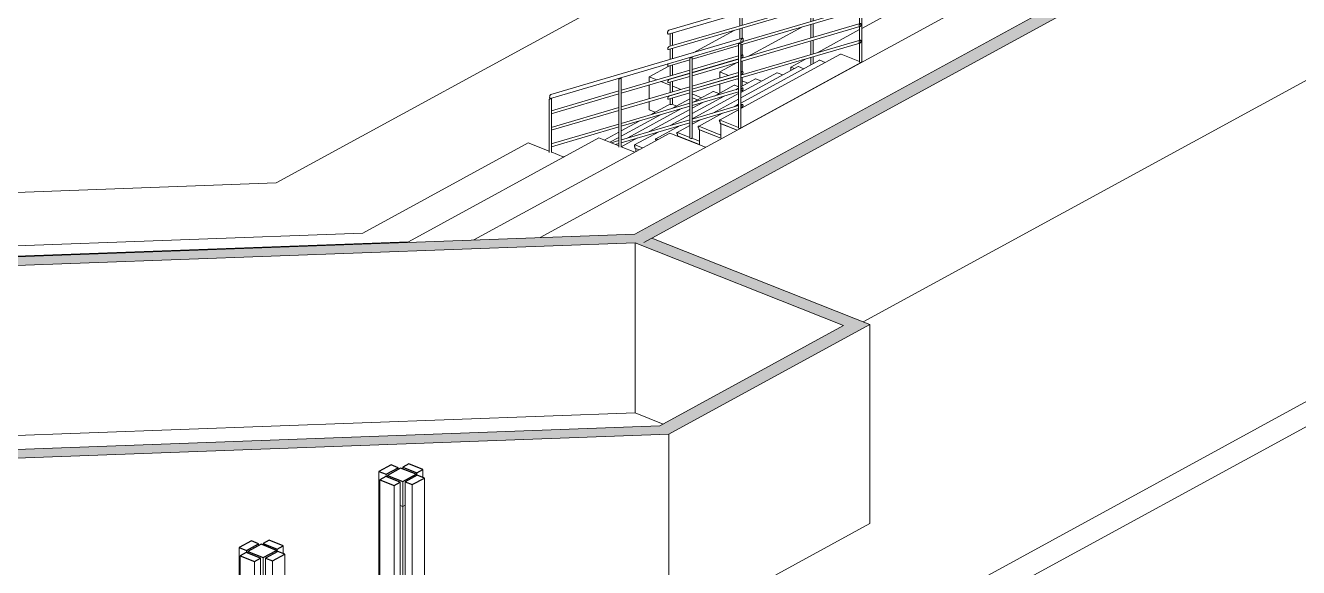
# Model space of a CAD drawing. Header units: millimetres. Extents: x -44545 to 51785, y -22696 to 32686.
# Drawn here: x 15910 to 29578, y -3683 to 2131 of the extents above; entities that cross this region are included whole.
import ezdxf

# ---------------------------------------------------------------- set-up
doc = ezdxf.new("R2010")
doc.units = ezdxf.units.MM
for name, color, linetype, lineweight in [('A-FLOR', 192, 'Continuous', 9), ('A-FLOR-HRAL', 11, 'Continuous', 9), ('A-GENM', 13, 'Continuous', 9), ('A-WALL', 113, 'Continuous', 9), ('A-WALL-PATT', 111, 'Continuous', 25), ('S-FNDN', 32, 'Continuous', 9), ('S-STRS', 31, 'Continuous', 9)]:
    doc.layers.add(name, color=color, linetype=linetype, lineweight=lineweight)

# ---------------------------------------------------------------- blocks, each defined once
blk = doc.blocks.new('楼梯 - 楼梯-139472-3D Section 3')
at = {"layer": 'S-STRS'}
for p, q in [((24661, 1824), (23590, 1241)), ((24864, 1745), (24666, 1824)), ((23588, 1029), (24886, 1736)), ((24205, 1690), (23590, 1356)), ((24433, 1757), (23591, 1299)), ((24268, 1667), (24209, 1690)), ((24496, 1734), (24437, 1757)), ((23976, 1623), (23590, 1413)), ((23748, 1557), (23590, 1471)), ((23812, 1533), (23753, 1557)), ((24040, 1600), (23981, 1624)), ((23566, 1400), (23068, 1128)), ((23412, 1373), (23068, 1186)), ((23292, 1423), (23079, 1307)), ((23355, 1400), (23297, 1423)), ((23520, 1490), (23307, 1374)), ((23566, 1474), (23525, 1490)), ((23566, 1457), (23535, 1441)), ((22955, 1240), (22377, 924)), ((22836, 1290), (22622, 1173)), ((23043, 1345), (22850, 1240)), ((22899, 1266), (22852, 1285)), ((23183, 1306), (23068, 1243)), ((23127, 1333), (23069, 1356)), ((23566, 1342), (23289, 1191)), ((23566, 1285), (23517, 1258)), ((22727, 1173), (22307, 944)), ((22499, 1106), (22307, 1002)), ((23043, 1230), (22605, 992)), ((23043, 1172), (22833, 1058)), ((23166, 1124), (23067, 1071)), ((23394, 1191), (23134, 1049)), ((23566, 1227), (23362, 1116)), ((23367, 1116), (23566, 1037)), ((23367, 1099), (23367, 1081)), ((22282, 988), (22124, 902)), ((22710, 991), (22450, 849)), ((22938, 1058), (22678, 916)), ((23043, 1057), (22906, 983)), ((22911, 983), (23043, 930)), ((22911, 965), (22911, 947)), ((23139, 1050), (23375, 956)), ((23139, 1032), (23139, 1014)), ((23375, 921), (23139, 1014)), ((23146, 1011), (23146, 854)), ((23375, 921), (23146, 1011)), ((23550, 1008), (23367, 1081)), ((23375, 1078), (23375, 921)), ((23550, 1008), (23375, 1078)), ((22282, 931), (22185, 878)), ((22253, 857), (22246, 853)), ((22481, 924), (22307, 829)), ((22454, 849), (22535, 817)), ((22454, 832), (22454, 814)), ((22683, 916), (22702, 908)), ((23146, 854), (22911, 947)), ((22918, 944), (22918, 940)), ((23146, 854), (22918, 944)), ((23065, 922), (23146, 889)), ((23146, 854), (23146, 889)), ((23375, 921), (23375, 956)), ((22497, 797), (22454, 814)), ((22462, 811), (22462, 778)), ((22497, 797), (22462, 811))]:
    blk.add_line(p, q, dxfattribs=at)
for points in [[(24660, 1823, 0), (24662, 1824, 0), (24664, 1824, 0), (24666, 1824, 0)], [(24204, 1690, 0), (24206, 1691, 0), (24207, 1691, 0), (24209, 1690, 0)], [(24432, 1757, 0), (24434, 1757, 0), (24435, 1758, 0), (24437, 1757, 0)], [(23748, 1556, 0), (23749, 1557, 0), (23751, 1557, 0), (23753, 1557, 0)], [(23976, 1623, 0), (23977, 1624, 0), (23979, 1624, 0), (23981, 1624, 0)], [(23291, 1423, 0), (23293, 1424, 0), (23295, 1424, 0), (23297, 1423, 0)], [(23519, 1490, 0), (23521, 1490, 0), (23523, 1490, 0), (23525, 1490, 0)], [(23367, 1116, 0), (23365, 1117, 0), (23363, 1117, 0), (23362, 1116, 0), (23360, 1115, 0), (23360, 1113, 0), (23359, 1110, 0), (23360, 1108, 0), (23360, 1106, 0), (23362, 1103, 0), (23363, 1101, 0), (23365, 1100, 0), (23367, 1099, 0)], [(22911, 983, 0), (22909, 983, 0), (22907, 983, 0), (22905, 982, 0), (22904, 981, 0), (22903, 979, 0), (22903, 977, 0), (22903, 975, 0), (22904, 972, 0), (22905, 970, 0), (22907, 968, 0), (22909, 966, 0), (22911, 965, 0)], [(23139, 1050, 0), (23137, 1050, 0), (23135, 1050, 0), (23133, 1049, 0), (23132, 1048, 0), (23131, 1046, 0), (23131, 1044, 0), (23131, 1041, 0), (23132, 1039, 0), (23133, 1037, 0), (23135, 1035, 0), (23137, 1033, 0), (23139, 1032, 0)], [(22454, 849, 0), (22452, 850, 0), (22451, 850, 0), (22449, 849, 0), (22448, 847, 0), (22447, 846, 0), (22447, 843, 0), (22447, 841, 0), (22448, 839, 0), (22449, 836, 0), (22451, 834, 0), (22452, 833, 0), (22454, 832, 0)], [(22683, 916, 0), (22681, 916, 0), (22679, 916, 0), (22677, 916, 0), (22676, 914, 0), (22675, 912, 0), (22675, 910, 0), (22675, 908, 0), (22676, 905, 0), (22677, 903, 0), (22679, 901, 0), (22681, 899, 0), (22683, 898, 0)]]:
    blk.add_polyline3d(points, dxfattribs=at)
blk = doc.blocks.new('栏杆扶手 - 25mm-V5-3D Section 3')
at = {"layer": 'A-FLOR-HRAL'}
for p, q in [((24341, 2485), (24341, 2350)), ((24366, 2358), (24366, 2493)), ((24366, 2181), (24366, 2326)), ((24341, 2319), (24341, 2173)), ((24341, 2142), (24341, 1996)), ((24366, 2003), (24366, 2149)), ((24341, 1965), (24341, 1819)), ((24366, 1826), (24366, 1972)), ((24341, 1788), (24341, 1707)), ((24366, 1721), (24366, 1795))]:
    blk.add_line(p, q, dxfattribs=at)
blk = doc.blocks.new('栏杆扶手 - 25mm-V6-3D Section 3')
at = {"layer": 'A-FLOR-HRAL'}
for p, q in [((23581, 2263), (23581, 2127)), ((23606, 2135), (23606, 2270)), ((23581, 2096), (23581, 1985)), ((23606, 1992), (23606, 2103)), ((23606, 1815), (23606, 1926)), ((23606, 1781), (23606, 1785)), ((23606, 1638), (23606, 1749)), ((23606, 1604), (23606, 1608)), ((23606, 1479), (23606, 1572))]:
    blk.add_line(p, q, dxfattribs=at)
blk = doc.blocks.new('栏杆扶手 - 25mm-V7-3D Section 3')
at = {"layer": 'A-FLOR-HRAL'}
for p, q in [((24864, 2638), (24864, 2503)), ((24889, 1740), (24889, 2651)), ((24864, 2472), (24864, 2326)), ((24864, 2295), (24864, 2149)), ((24864, 2118), (24864, 1972)), ((24864, 1941), (24864, 1740))]:
    blk.add_line(p, q, dxfattribs=at)
for points in [[(24885, 2651, 0), (24888, 2652, 0), (24889, 2651, 0), (24888, 2650, 0), (24884, 2648, 0), (24879, 2646, 0), (24874, 2644, 0)], [(24877, 2648, 0), (24880, 2649, 0), (24885, 2651, 0)], [(24864, 1741, 0), (24865, 1738, 0), (24869, 1736, 0)], [(24869, 1736, 0), (24874, 1734, 0), (24881, 1735, 0), (24886, 1736, 0), (24889, 1739, 0), (24889, 1740, 0)]]:
    blk.add_polyline3d(points, dxfattribs=at)
blk = doc.blocks.new('栏杆扶手 - 25mm-V8-3D Section 3')
at = {"layer": 'A-FLOR-HRAL'}
for p, q in [((22855, 1915), (22855, 2050)), ((22830, 2043), (22830, 1907)), ((22830, 1876), (22830, 1765)), ((22855, 1772), (22855, 1884)), ((22830, 1699), (22830, 1588)), ((22855, 1595), (22855, 1707)), ((22830, 1557), (22830, 1553)), ((22830, 1522), (22830, 1411)), ((22855, 1561), (22855, 1564)), ((22855, 1418), (22855, 1530)), ((22830, 1380), (22830, 1376)), ((22855, 1384), (22855, 1387)), ((22830, 1345), (22830, 1289)), ((22830, 1290), (22830, 1287)), ((22831, 1286), (22834, 1284)), ((22855, 1289), (22855, 1353))]:
    blk.add_line(p, q, dxfattribs=at)
blk.add_polyline3d([(22834, 1284, 0), (22840, 1283, 0), (22846, 1283, 0), (22852, 1285, 0)], dxfattribs=at)
blk = doc.blocks.new('栏杆扶手 - 栏杆扶手-139487-3D Section 3')
at = {"layer": 'A-FLOR-HRAL'}
for p, q in [((22814, 2039), (24868, 2639)), ((24872, 2682), (22819, 2081)), ((22815, 1872), (24868, 2473)), ((24871, 2505), (22818, 1904)), ((24871, 2328), (23612, 1959)), ((23591, 1922), (24868, 2296)), ((24871, 2151), (23590, 1776)), ((23590, 1745), (24868, 2119)), ((23068, 1769), (23566, 1915)), ((24871, 1974), (23590, 1599)), ((23590, 1568), (24868, 1942)), ((22815, 1695), (23043, 1762)), ((23566, 1769), (23068, 1623)), ((23068, 1592), (23566, 1738)), ((22815, 1518), (23043, 1585)), ((23043, 1616), (22818, 1550)), ((23566, 1592), (23068, 1446)), ((23068, 1415), (23566, 1561)), ((22815, 1341), (23043, 1408)), ((23043, 1439), (22818, 1373))]:
    blk.add_line(p, q, dxfattribs=at)
for points in [[(24883, 2668, 0), (24882, 2673, 0), (24881, 2677, 0), (24879, 2680, 0), (24876, 2682, 0), (24873, 2683, 0), (24870, 2681, 0), (24867, 2679, 0), (24863, 2675, 0), (24861, 2670, 0), (24859, 2665, 0), (24857, 2659, 0), (24857, 2654, 0)], [(24857, 2654, 0), (24857, 2649, 0), (24859, 2644, 0), (24861, 2641, 0), (24863, 2640, 0), (24867, 2639, 0), (24870, 2640, 0), (24873, 2643, 0), (24876, 2647, 0), (24879, 2651, 0), (24881, 2657, 0), (24882, 2662, 0), (24883, 2668, 0)], [(24880, 2494, 0), (24879, 2498, 0), (24878, 2501, 0), (24877, 2504, 0), (24875, 2505, 0), (24872, 2505, 0), (24870, 2504, 0), (24867, 2503, 0), (24865, 2500, 0), (24863, 2496, 0), (24862, 2492, 0), (24861, 2488, 0), (24860, 2484, 0)], [(24860, 2484, 0), (24861, 2480, 0), (24862, 2477, 0), (24863, 2474, 0), (24865, 2473, 0), (24867, 2473, 0), (24870, 2474, 0), (24872, 2475, 0), (24875, 2478, 0), (24877, 2482, 0), (24878, 2486, 0), (24879, 2490, 0), (24880, 2494, 0)], [(24880, 2317, 0), (24879, 2321, 0), (24878, 2324, 0), (24877, 2327, 0), (24875, 2328, 0), (24872, 2328, 0), (24870, 2327, 0), (24867, 2325, 0), (24865, 2323, 0), (24863, 2319, 0), (24862, 2315, 0), (24861, 2311, 0), (24860, 2307, 0)], [(24860, 2307, 0), (24861, 2303, 0), (24862, 2300, 0), (24863, 2297, 0), (24865, 2296, 0), (24867, 2296, 0), (24870, 2297, 0), (24872, 2298, 0), (24875, 2301, 0), (24877, 2305, 0), (24878, 2309, 0), (24879, 2313, 0), (24880, 2317, 0)], [(22804, 2053, 0), (22804, 2058, 0), (22805, 2064, 0), (22807, 2070, 0), (22810, 2074, 0), (22813, 2078, 0), (22817, 2081, 0), (22820, 2082, 0)], [(22814, 2039, 0), (22813, 2038, 0), (22810, 2039, 0), (22807, 2040, 0), (22805, 2044, 0), (22804, 2048, 0), (22804, 2053, 0)], [(24880, 2140, 0), (24879, 2144, 0), (24878, 2147, 0), (24877, 2150, 0), (24875, 2151, 0), (24872, 2151, 0), (24870, 2150, 0), (24867, 2148, 0), (24865, 2146, 0), (24863, 2142, 0), (24862, 2138, 0), (24861, 2134, 0), (24860, 2130, 0)], [(24860, 2130, 0), (24861, 2126, 0), (24862, 2123, 0), (24863, 2120, 0), (24865, 2119, 0), (24867, 2119, 0), (24870, 2119, 0), (24872, 2121, 0), (24875, 2124, 0), (24877, 2128, 0), (24878, 2132, 0), (24879, 2136, 0), (24880, 2140, 0)], [(24880, 1963, 0), (24879, 1967, 0), (24878, 1970, 0), (24877, 1973, 0), (24875, 1974, 0), (24872, 1974, 0), (24870, 1973, 0), (24867, 1971, 0), (24865, 1969, 0), (24863, 1965, 0), (24862, 1961, 0), (24861, 1957, 0), (24860, 1953, 0)], [(24860, 1953, 0), (24861, 1949, 0), (24862, 1946, 0), (24863, 1943, 0), (24865, 1942, 0), (24867, 1942, 0), (24870, 1942, 0), (24872, 1944, 0), (24875, 1947, 0), (24877, 1951, 0), (24878, 1955, 0), (24879, 1959, 0), (24880, 1963, 0)], [(22807, 1883, 0), (22807, 1887, 0), (22808, 1891, 0), (22810, 1895, 0), (22812, 1899, 0), (22814, 1902, 0), (22817, 1903, 0), (22819, 1904, 0)], [(22815, 1872, 0), (22814, 1872, 0), (22812, 1872, 0), (22810, 1873, 0), (22808, 1876, 0), (22807, 1879, 0), (22807, 1883, 0)], [(22807, 1706, 0), (22807, 1710, 0), (22808, 1714, 0), (22810, 1718, 0)], [(22815, 1695, 0), (22814, 1695, 0), (22812, 1695, 0), (22810, 1696, 0), (22808, 1699, 0), (22807, 1702, 0), (22807, 1706, 0)], [(22807, 1529, 0), (22807, 1533, 0), (22808, 1537, 0), (22810, 1541, 0), (22812, 1545, 0), (22814, 1548, 0), (22817, 1549, 0), (22819, 1550, 0)], [(22815, 1518, 0), (22814, 1518, 0), (22812, 1518, 0), (22810, 1519, 0), (22808, 1522, 0), (22807, 1525, 0), (22807, 1529, 0)], [(22807, 1352, 0), (22807, 1356, 0), (22808, 1360, 0), (22810, 1364, 0), (22812, 1368, 0), (22814, 1370, 0), (22817, 1372, 0), (22819, 1373, 0)], [(22815, 1341, 0), (22814, 1341, 0), (22812, 1341, 0), (22810, 1342, 0), (22808, 1345, 0), (22807, 1348, 0), (22807, 1352, 0)]]:
    blk.add_polyline3d(points, dxfattribs=at)
for name in ['栏杆扶手 - 25mm-V7-3D Section 3', '栏杆扶手 - 25mm-V5-3D Section 3', '栏杆扶手 - 25mm-V6-3D Section 3', '栏杆扶手 - 25mm-V8-3D Section 3']:
    blk.add_blockref(name, (0, 0))
blk = doc.blocks.new('栏杆扶手 - 25mm-V9-3D Section 3')
at = {"layer": 'A-FLOR-HRAL'}
for p, q in [((23043, 925), (23043, 1781)), ((23068, 1791), (23068, 925))]:
    blk.add_line(p, q, dxfattribs=at)
for points in [[(23063, 1790, 0), (23058, 1789, 0), (23053, 1786, 0), (23048, 1784, 0), (23044, 1782, 0), (23043, 1781, 0), (23044, 1781, 0), (23047, 1781, 0)], [(23047, 1781, 0), (23052, 1783, 0), (23058, 1785, 0), (23063, 1788, 0), (23066, 1790, 0), (23068, 1791, 0)], [(23068, 1791, 0), (23067, 1791, 0), (23063, 1790, 0)], [(23047, 921, 0), (23043, 923, 0), (23043, 926, 0)], [(23068, 925, 0), (23067, 924, 0), (23065, 922, 0), (23059, 920, 0), (23053, 920, 0), (23047, 921, 0)]]:
    blk.add_polyline3d(points, dxfattribs=at)
blk = doc.blocks.new('栏杆扶手 - 25mm-V10-3D Section 3')
at = {"layer": 'A-FLOR-HRAL'}
for p, q in [((22282, 826), (22282, 1558)), ((22307, 1568), (22307, 826))]:
    blk.add_line(p, q, dxfattribs=at)
for points in [[(22303, 1568, 0), (22298, 1566, 0), (22292, 1564, 0), (22287, 1562, 0), (22284, 1560, 0), (22282, 1558, 0), (22283, 1558, 0), (22287, 1559, 0)], [(22287, 1559, 0), (22291, 1561, 0), (22297, 1563, 0), (22302, 1565, 0), (22306, 1567, 0), (22307, 1568, 0), (22306, 1568, 0), (22303, 1568, 0)]]:
    blk.add_polyline3d(points, dxfattribs=at)
blk = doc.blocks.new('栏杆扶手 - 25mm-V11-3D Section 3')
at = {"layer": 'A-FLOR-HRAL'}
for p, q in [((23566, 1033), (23566, 1934)), ((23591, 1944), (23591, 1033))]:
    blk.add_line(p, q, dxfattribs=at)
for points in [[(23586, 1943, 0), (23581, 1942, 0), (23576, 1939, 0), (23571, 1937, 0), (23567, 1935, 0), (23566, 1934, 0), (23567, 1934, 0), (23570, 1934, 0)], [(23570, 1934, 0), (23575, 1936, 0), (23580, 1938, 0), (23585, 1941, 0), (23589, 1943, 0), (23591, 1944, 0)], [(23591, 1944, 0), (23589, 1944, 0), (23586, 1943, 0)], [(23570, 1028, 0), (23566, 1031, 0), (23566, 1034, 0)], [(23591, 1033, 0), (23590, 1031, 0), (23588, 1029, 0), (23582, 1027, 0), (23576, 1027, 0), (23570, 1028, 0)]]:
    blk.add_polyline3d(points, dxfattribs=at)
blk = doc.blocks.new('栏杆扶手 - 25mm-V12-3D Section 3')
at = {"layer": 'A-FLOR-HRAL'}
for p, q in [((21531, 770), (21531, 1339)), ((21556, 1349), (21556, 770))]:
    blk.add_line(p, q, dxfattribs=at)
for points in [[(21552, 1348, 0), (21547, 1346, 0), (21541, 1344, 0), (21536, 1342, 0), (21533, 1340, 0), (21531, 1339, 0), (21532, 1338, 0), (21536, 1339, 0)], [(21536, 1339, 0), (21540, 1341, 0), (21546, 1343, 0), (21551, 1345, 0), (21555, 1347, 0), (21556, 1348, 0)], [(21556, 1349, 0), (21555, 1349, 0), (21552, 1348, 0)]]:
    blk.add_polyline3d(points, dxfattribs=at)
blk = doc.blocks.new('栏杆扶手 - 栏杆扶手-139491-3D Section 3')
at = {"layer": 'A-FLOR-HRAL'}
for p, q in [((21548, 1349), (23602, 1950)), ((23606, 1993), (21552, 1392)), ((23566, 1804), (23069, 1658)), ((23589, 1779), (23602, 1783)), ((23605, 1815), (23591, 1811)), ((23043, 1651), (22308, 1436)), ((23066, 1626), (23566, 1772)), ((22305, 1404), (23043, 1619)), ((23066, 1449), (23566, 1595)), ((23566, 1627), (23067, 1481)), ((23589, 1602), (23602, 1606)), ((23605, 1638), (23591, 1634)), ((21554, 1184), (22282, 1397)), ((22282, 1428), (21556, 1215)), ((22305, 1226), (23043, 1442)), ((23043, 1474), (22306, 1258)), ((23566, 1450), (23067, 1304)), ((23068, 1273), (23565, 1418)), ((23588, 1425), (23590, 1425)), ((23605, 1461), (23590, 1457)), ((23591, 1426), (23602, 1429)), ((22282, 1251), (21555, 1038)), ((23043, 1297), (22306, 1081)), ((22307, 1050), (23042, 1265)), ((23065, 1272), (23067, 1272)), ((23066, 1095), (23565, 1241)), ((23566, 1273), (23067, 1127)), ((23589, 1248), (23602, 1252)), ((23605, 1284), (23590, 1280)), ((21554, 1007), (22282, 1220)), ((23043, 1120), (22308, 904)), ((22282, 1074), (21555, 861)), ((21556, 830), (22281, 1042)), ((22305, 1049), (22307, 1050)), ((22306, 873), (23042, 1088)), ((21554, 830), (21556, 830)), ((22282, 897), (22198, 872)), ((22243, 854), (22281, 865)), ((21706, 728), (21685, 722))]:
    blk.add_line(p, q, dxfattribs=at)
for points in [[(23617, 1978, 0), (23616, 1983, 0), (23615, 1988, 0), (23613, 1991, 0), (23610, 1992, 0), (23607, 1993, 0), (23604, 1992, 0), (23600, 1989, 0), (23597, 1985, 0), (23595, 1981, 0), (23593, 1975, 0), (23591, 1970, 0), (23591, 1964, 0)], [(23591, 1964, 0), (23591, 1959, 0), (23593, 1955, 0), (23595, 1952, 0), (23597, 1950, 0), (23600, 1949, 0), (23604, 1951, 0), (23607, 1953, 0), (23610, 1957, 0), (23613, 1962, 0), (23615, 1967, 0), (23616, 1973, 0), (23617, 1978, 0)], [(23614, 1804, 0), (23613, 1808, 0), (23612, 1812, 0), (23611, 1814, 0), (23609, 1815, 0), (23606, 1815, 0), (23604, 1815, 0), (23601, 1813, 0), (23599, 1810, 0), (23597, 1806, 0), (23595, 1802, 0), (23594, 1798, 0), (23594, 1794, 0)], [(23594, 1794, 0), (23594, 1790, 0), (23595, 1787, 0), (23597, 1785, 0), (23599, 1783, 0), (23601, 1783, 0), (23604, 1784, 0), (23606, 1786, 0), (23609, 1788, 0), (23611, 1792, 0), (23612, 1796, 0), (23613, 1800, 0), (23614, 1804, 0)], [(23614, 1627, 0), (23613, 1631, 0), (23612, 1634, 0), (23611, 1637, 0), (23609, 1638, 0), (23606, 1638, 0), (23604, 1638, 0), (23601, 1636, 0), (23599, 1633, 0), (23597, 1629, 0), (23595, 1625, 0), (23594, 1621, 0), (23594, 1617, 0)], [(23594, 1617, 0), (23594, 1613, 0), (23595, 1610, 0), (23597, 1607, 0), (23599, 1606, 0), (23601, 1606, 0), (23604, 1607, 0), (23606, 1609, 0), (23609, 1611, 0), (23611, 1615, 0), (23612, 1619, 0), (23613, 1623, 0), (23614, 1627, 0)], [(21537, 1363, 0), (21538, 1369, 0), (21539, 1374, 0), (21541, 1380, 0), (21544, 1384, 0), (21547, 1388, 0), (21550, 1391, 0), (21554, 1392, 0)], [(23614, 1450, 0), (23613, 1454, 0), (23612, 1457, 0), (23611, 1460, 0), (23609, 1461, 0), (23606, 1461, 0), (23604, 1461, 0), (23601, 1459, 0), (23599, 1456, 0), (23597, 1452, 0), (23595, 1448, 0), (23594, 1444, 0), (23594, 1440, 0)], [(23594, 1440, 0), (23594, 1436, 0), (23595, 1433, 0), (23597, 1430, 0), (23599, 1429, 0), (23601, 1429, 0), (23604, 1430, 0), (23606, 1432, 0), (23609, 1434, 0), (23611, 1438, 0), (23612, 1442, 0), (23613, 1446, 0), (23614, 1450, 0)], [(21548, 1349, 0), (21547, 1348, 0), (21544, 1349, 0), (21541, 1351, 0), (21539, 1354, 0), (21538, 1358, 0), (21537, 1363, 0)], [(23614, 1273, 0), (23613, 1277, 0), (23612, 1280, 0), (23611, 1283, 0), (23609, 1284, 0), (23606, 1284, 0), (23604, 1283, 0), (23601, 1282, 0), (23599, 1279, 0), (23597, 1275, 0), (23595, 1271, 0), (23594, 1267, 0), (23594, 1263, 0)], [(23594, 1263, 0), (23594, 1259, 0), (23595, 1256, 0), (23597, 1253, 0), (23599, 1252, 0), (23601, 1252, 0), (23604, 1253, 0), (23606, 1255, 0), (23609, 1257, 0), (23611, 1261, 0), (23612, 1265, 0), (23613, 1269, 0), (23614, 1273, 0)]]:
    blk.add_polyline3d(points, dxfattribs=at)
for name in ['栏杆扶手 - 25mm-V11-3D Section 3', '栏杆扶手 - 25mm-V9-3D Section 3', '栏杆扶手 - 25mm-V10-3D Section 3', '栏杆扶手 - 25mm-V12-3D Section 3']:
    blk.add_blockref(name, (0, 0))
blk = doc.blocks.new('Family8 - COLUMN-V143-3D Section 3')
at = {"layer": 'A-GENM', "lineweight": 25}
for p, q in [((19835, -2581), (19705, -2652)), ((19911, -2612), (19835, -2581)), ((20025, -2572), (19960, -2608)), ((20177, -2633), (20025, -2572)), ((19705, -2652), (19782, -2682)), ((19780, -2706), (19715, -2742)), ((19932, -2767), (19780, -2706)), ((19782, -2682), (19911, -2612)), ((19938, -2617), (19797, -2694)), ((19797, -2694), (19962, -2759)), ((20103, -2683), (19938, -2617)), ((19960, -2608), (20112, -2668)), ((19962, -2759), (20103, -2683)), ((20117, -2693), (19987, -2764)), ((20063, -2794), (20193, -2723)), ((20112, -2668), (20177, -2633)), ((20193, -2723), (20117, -2693)), ((19715, -2742), (19867, -2802)), ((19867, -2802), (19932, -2767)), ((19987, -2764), (20063, -2794))]:
    blk.add_line(p, q, dxfattribs=at)
at = {"layer": 'A-GENM'}
for p, q in [((19705, -2652), (19705, -4786)), ((19782, -2682), (19782, -2707)), ((19797, -2694), (19798, -2713)), ((19911, -2612), (19911, -2632)), ((19960, -2608), (19960, -2626)), ((20102, -2701), (20103, -2683)), ((20112, -2668), (20112, -2696)), ((20177, -2717), (20177, -2633)), ((20193, -2723), (20193, -4858)), ((19715, -4876), (19715, -2742)), ((19867, -2802), (19867, -4936)), ((19932, -2767), (19932, -4901)), ((19961, -3029), (19962, -2759)), ((19987, -2764), (19987, -4898)), ((20063, -4928), (20063, -2794)), ((19961, -3029), (19932, -3017)), ((19960, -3028), (19960, -4742)), ((19987, -3015), (19961, -3029))]:
    blk.add_line(p, q, dxfattribs=at)

msp = doc.modelspace()

# ---------------------------------------------------------------- hatches: boundary and pattern name
at = {"layer": 'A-WALL-PATT', "lineweight": 9}
for points in [[(22452, -106), (22734, -96), (30590, 4184), (30568, 4315), (23183, 292)], [(10448, -640), (22550, -196), (22734, -96), (10233, -555)], [(24845, -1149), (24975, -1078), (22636, -149), (22550, -196), (22455, -200), (24693, -1088)], [(22536, -2264), (22818, -2253), (24845, -1149), (24693, -1088), (22720, -2164)], [(15000, -2540), (22536, -2264), (22720, -2164), (14984, -2447)]]:
    msp.add_hatch(color=256, dxfattribs=at).paths.add_polyline_path(points, flags=0)

# ---------------------------------------------------------------- linework, layer by layer
at = {"layer": 'A-FLOR'}
for p, q in [((-8017, -22431), (51720, 10114)), ((51720, 9848), (-8017, -22696)), ((22374, 2498), (18601, 442)), ((30590, 2050), (24902, -1049)), ((18601, 442), (12807, 229)), ((22455, -2024), (10556, -2460)), ((22756, -2144), (22455, -2024)), ((24975, -3212), (22818, -4387))]:
    msp.add_line(p, q, dxfattribs=at)
at = {"layer": 'A-WALL', "color": 1, "lineweight": 18}
for p, q in [((30384, 4215), (22452, -106)), ((22636, -149), (30590, 4184)), ((22452, -106), (10369, -550)), ((10285, -646), (22455, -200)), ((22455, -200), (24693, -1088)), ((24975, -1078), (22636, -149)), ((24693, -1088), (22720, -2164)), ((22818, -2253), (24975, -1078)), ((22720, -2164), (14984, -2447)), ((15294, -2529), (22818, -2253))]:
    msp.add_line(p, q, dxfattribs=at)
at = {"layer": 'A-WALL'}
for p, q in [((22455, -200), (22455, -2024)), ((22550, -196), (22636, -149)), ((24975, -1078), (24975, -3212)), ((22818, -2253), (22818, -4387))]:
    msp.add_line(p, q, dxfattribs=at)
at = {"layer": 'S-FNDN'}
for p, q in [((27468, 3143), (21436, -144)), ((26439, 2944), (24889, 2100)), ((23519, 2078), (23078, 1838)), ((24253, 2116), (23674, 1801)), ((24864, 2087), (24409, 1838)), ((22817, 1695), (22605, 1580)), ((23551, 1733), (23365, 1632)), ((24286, 1771), (24126, 1684)), ((24126, 1684), (24165, 1669)), ((24126, 1684), (24126, 1647)), ((22605, 1580), (22688, 1547)), ((22605, 1580), (22605, 1522)), ((22733, 1529), (22830, 1490)), ((23365, 1632), (23458, 1595)), ((23365, 1632), (23365, 1568)), ((23365, 1537), (23365, 1534)), ((23503, 1577), (23508, 1575)), ((23554, 1557), (23565, 1553)), ((23603, 1538), (23667, 1512)), ((22605, 1491), (22605, 1345)), ((22852, 1482), (22945, 1445)), ((22990, 1427), (22996, 1425)), ((23040, 1407), (23043, 1406)), ((23069, 1396), (23169, 1356)), ((23365, 1502), (23365, 1405)), ((22605, 1314), (22605, 1226)), ((22671, 1200), (22605, 1226)), ((22827, 977), (20723, -170)), ((23212, 824), (22827, 977)), ((21306, 873), (19531, -95)), ((22066, 925), (20022, -189)), ((21532, 783), (21306, 873)), ((22282, 839), (22066, 925)), ((22451, 772), (22304, 830)), ((21691, 720), (21553, 774)), ((19531, -95), (12250, -362)), ((20022, -189), (11966, -485))]:
    msp.add_line(p, q, dxfattribs=at)

# ---------------------------------------------------------------- block references
at = {"layer": 'A-FLOR-HRAL'}
for name in ['栏杆扶手 - 栏杆扶手-139487-3D Section 3', '栏杆扶手 - 栏杆扶手-139491-3D Section 3']:
    msp.add_blockref(name, (0, 0), dxfattribs=at)
at = {"layer": 'A-GENM'}
for p in [(0, 0), (-1499, -817)]:
    msp.add_blockref('Family8 - COLUMN-V143-3D Section 3', p, dxfattribs=at)
at = {"layer": 'S-STRS'}
msp.add_blockref('楼梯 - 楼梯-139472-3D Section 3', (0, 0), dxfattribs=at)

doc.saveas('drawing.dxf')
